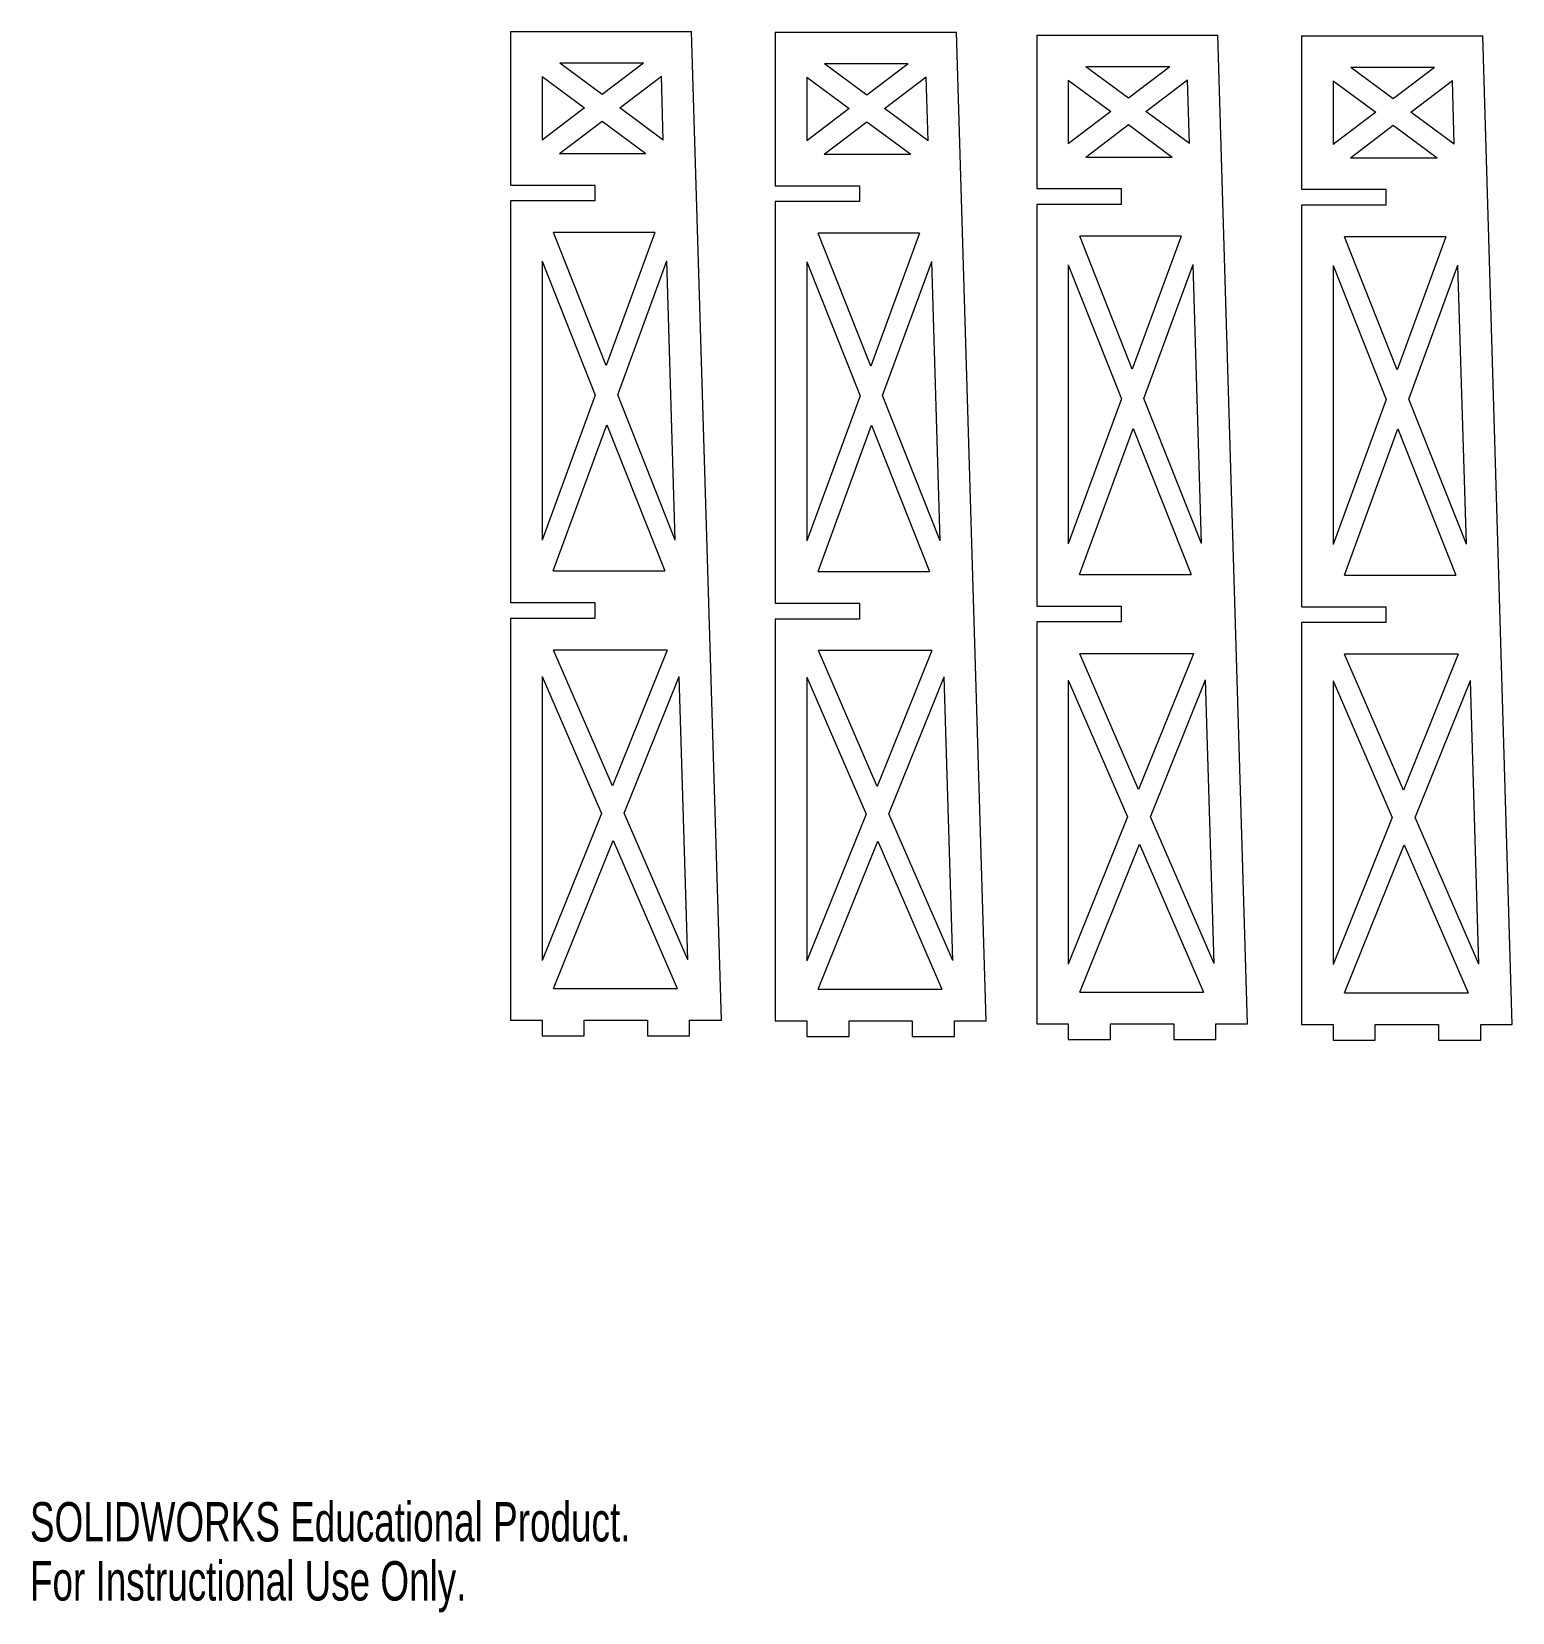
# Model space of a CAD drawing. Header units: inches. Extents: x 0 to 11.1, y 0 to 11.8.
import ezdxf

# ---------------------------------------------------------------- set-up
doc = ezdxf.new("R2010")
doc.units = ezdxf.units.IN
doc.header["$LTSCALE"] = 2
doc.header["$MEASUREMENT"] = 0
doc.styles.add('SLDTEXTSTYLE0', font='TXT', dxfattribs={"width": 0.7})

msp = doc.modelspace()

# ---------------------------------------------------------------- linework, layer by layer
at = {"color": 7, "linetype": 'Continuous', "lineweight": 15}
for p, q in [((3.587, 11.801), (4.94, 11.801)), ((3.587, 11.801), (3.587, 10.655)), ((5.162, 4.419), (4.94, 11.801)), ((5.564, 11.796), (6.917, 11.796)), ((5.564, 11.796), (5.564, 10.65)), ((7.138, 4.414), (6.917, 11.796)), ((7.516, 11.774), (8.869, 11.774)), ((7.516, 11.774), (7.516, 10.628)), ((9.091, 4.392), (8.869, 11.774)), ((9.493, 11.769), (10.846, 11.769)), ((9.493, 11.769), (9.493, 10.623)), ((11.067, 4.387), (10.846, 11.769)), ((3.823, 11.466), (4.141, 11.231)), ((3.823, 11.466), (3.823, 10.99)), ((4.581, 11.564), (3.955, 11.564)), ((4.272, 11.33), (3.955, 11.564)), ((4.581, 11.564), (4.272, 11.33)), ((4.403, 11.232), (4.714, 11.468)), ((4.728, 10.991), (4.714, 11.468)), ((5.8, 11.461), (6.117, 11.226)), ((5.8, 11.461), (5.8, 10.985)), ((6.557, 11.559), (5.932, 11.559)), ((6.248, 11.325), (5.932, 11.559)), ((6.557, 11.559), (6.248, 11.325)), ((6.38, 11.227), (6.691, 11.463)), ((6.705, 10.986), (6.691, 11.463)), ((8.51, 11.537), (7.884, 11.537)), ((8.201, 11.303), (7.884, 11.537)), ((8.51, 11.537), (8.201, 11.303)), ((10.486, 11.532), (9.861, 11.532)), ((10.177, 11.298), (9.861, 11.532)), ((10.486, 11.532), (10.177, 11.298)), ((7.752, 11.439), (8.07, 11.204)), ((7.752, 11.439), (7.752, 10.963)), ((8.332, 11.205), (8.643, 11.441)), ((8.657, 10.964), (8.643, 11.441)), ((9.729, 11.434), (10.047, 11.199)), ((9.729, 11.434), (9.729, 10.958)), ((10.309, 11.2), (10.62, 11.436)), ((10.634, 10.96), (10.62, 11.436)), ((4.141, 11.231), (3.823, 10.99)), ((4.728, 10.991), (4.403, 11.232)), ((6.117, 11.226), (5.8, 10.985)), ((6.705, 10.986), (6.38, 11.227)), ((3.953, 10.891), (4.273, 11.133)), ((4.273, 11.133), (4.599, 10.891)), ((5.93, 10.886), (6.249, 11.128)), ((6.249, 11.128), (6.576, 10.886)), ((8.07, 11.204), (7.752, 10.963)), ((7.882, 10.864), (8.202, 11.106)), ((8.202, 11.106), (8.528, 10.864)), ((8.657, 10.964), (8.332, 11.205)), ((10.047, 11.199), (9.729, 10.958)), ((9.859, 10.859), (10.178, 11.101)), ((10.178, 11.101), (10.505, 10.859)), ((10.634, 10.96), (10.309, 11.2)), ((3.953, 10.891), (4.599, 10.891)), ((5.93, 10.886), (6.576, 10.886)), ((7.882, 10.864), (8.528, 10.864)), ((9.859, 10.859), (10.505, 10.859)), ((3.587, 10.655), (4.217, 10.655)), ((4.217, 10.655), (4.217, 10.537)), ((5.564, 10.65), (6.194, 10.65)), ((6.194, 10.65), (6.194, 10.532)), ((7.516, 10.628), (8.146, 10.628)), ((8.146, 10.628), (8.146, 10.51)), ((3.587, 10.537), (3.587, 7.537)), ((4.217, 10.537), (3.587, 10.537)), ((5.564, 10.532), (5.564, 7.532)), ((6.194, 10.532), (5.564, 10.532)), ((7.516, 10.51), (7.516, 7.51)), ((8.146, 10.51), (7.516, 10.51)), ((9.493, 10.623), (10.123, 10.623)), ((10.123, 10.623), (10.123, 10.505)), ((9.493, 10.505), (9.493, 7.505)), ((10.123, 10.505), (9.493, 10.505)), ((4.665, 10.301), (3.908, 10.301)), ((4.301, 9.308), (3.908, 10.301)), ((4.665, 10.301), (4.301, 9.308)), ((6.642, 10.296), (5.884, 10.296)), ((6.278, 9.303), (5.884, 10.296)), ((6.642, 10.296), (6.278, 9.303)), ((8.594, 10.274), (7.837, 10.274)), ((8.23, 9.281), (7.837, 10.274)), ((8.594, 10.274), (8.23, 9.281)), ((10.571, 10.269), (9.814, 10.269)), ((10.207, 9.276), (9.814, 10.269)), ((10.571, 10.269), (10.207, 9.276)), ((3.823, 10.087), (4.22, 9.085)), ((3.823, 10.087), (3.823, 8.002)), ((4.388, 9.088), (4.755, 10.089)), ((4.818, 8.004), (4.755, 10.089)), ((5.8, 10.082), (6.197, 9.081)), ((5.8, 10.082), (5.8, 7.997)), ((6.365, 9.083), (6.732, 10.084)), ((6.795, 7.999), (6.732, 10.084)), ((7.752, 10.06), (8.149, 9.058)), ((7.752, 10.06), (7.752, 7.975)), ((8.317, 9.061), (8.684, 10.062)), ((8.747, 7.977), (8.684, 10.062)), ((9.729, 10.055), (10.126, 9.054)), ((9.729, 10.055), (9.729, 7.97)), ((10.294, 9.056), (10.661, 10.057)), ((10.724, 7.972), (10.661, 10.057)), ((4.22, 9.085), (3.823, 8.002)), ((4.818, 8.004), (4.388, 9.088)), ((6.197, 9.081), (5.8, 7.997)), ((6.795, 7.999), (6.365, 9.083)), ((8.149, 9.058), (7.752, 7.975)), ((8.747, 7.977), (8.317, 9.061)), ((10.126, 9.054), (9.729, 7.97)), ((10.724, 7.972), (10.294, 9.056)), ((3.907, 7.773), (4.307, 8.865)), ((4.307, 8.865), (4.74, 7.773)), ((5.884, 7.768), (6.284, 8.861)), ((6.284, 8.861), (6.717, 7.768)), ((7.836, 7.746), (8.236, 8.838)), ((8.236, 8.838), (8.669, 7.746)), ((9.813, 7.741), (10.213, 8.834)), ((10.213, 8.834), (10.646, 7.741)), ((3.907, 7.773), (4.74, 7.773)), ((5.884, 7.768), (6.717, 7.768)), ((7.836, 7.746), (8.669, 7.746)), ((9.813, 7.741), (10.646, 7.741)), ((3.587, 7.537), (4.217, 7.537)), ((4.217, 7.537), (4.217, 7.419)), ((5.564, 7.532), (6.194, 7.532)), ((6.194, 7.532), (6.194, 7.414)), ((7.516, 7.51), (8.146, 7.51)), ((8.146, 7.51), (8.146, 7.392)), ((9.493, 7.505), (10.123, 7.505)), ((10.123, 7.505), (10.123, 7.387)), ((3.587, 7.419), (3.587, 4.419)), ((4.217, 7.419), (3.587, 7.419)), ((5.564, 7.414), (5.564, 4.414)), ((6.194, 7.414), (5.564, 7.414)), ((7.516, 7.392), (7.516, 4.392)), ((8.146, 7.392), (7.516, 7.392)), ((9.493, 7.387), (9.493, 4.387)), ((10.123, 7.387), (9.493, 7.387)), ((4.758, 7.182), (3.909, 7.182)), ((4.348, 6.168), (3.909, 7.182)), ((4.758, 7.182), (4.348, 6.168)), ((6.734, 7.178), (5.886, 7.178)), ((6.325, 6.163), (5.886, 7.178)), ((6.734, 7.178), (6.325, 6.163)), ((8.687, 7.155), (7.838, 7.155)), ((8.277, 6.141), (7.838, 7.155)), ((8.687, 7.155), (8.277, 6.141)), ((10.663, 7.151), (9.815, 7.151)), ((10.254, 6.136), (9.815, 7.151)), ((10.663, 7.151), (10.254, 6.136)), ((3.823, 6.984), (4.266, 5.963)), ((3.823, 6.984), (3.823, 4.865)), ((4.436, 5.965), (4.848, 6.986)), ((4.912, 4.868), (4.848, 6.986)), ((5.8, 6.98), (6.242, 5.958)), ((5.8, 6.98), (5.8, 4.861)), ((6.413, 5.96), (6.825, 6.982)), ((6.889, 4.863), (6.825, 6.982)), ((7.752, 6.957), (8.195, 5.936)), ((7.752, 6.957), (7.752, 4.838)), ((8.365, 5.938), (8.777, 6.96)), ((8.841, 4.841), (8.777, 6.96)), ((9.729, 6.953), (10.171, 5.931)), ((9.729, 6.953), (9.729, 4.834)), ((10.342, 5.933), (10.754, 6.955)), ((10.818, 4.836), (10.754, 6.955)), ((4.266, 5.963), (3.823, 4.865)), ((4.912, 4.868), (4.436, 5.965)), ((6.242, 5.958), (5.8, 4.861)), ((6.889, 4.863), (6.413, 5.96)), ((8.195, 5.936), (7.752, 4.838)), ((8.841, 4.841), (8.365, 5.938)), ((10.171, 5.931), (9.729, 4.834)), ((10.818, 4.836), (10.342, 5.933)), ((3.908, 4.655), (4.354, 5.76)), ((4.354, 5.76), (4.832, 4.655)), ((5.885, 4.65), (6.33, 5.755)), ((6.33, 5.755), (6.809, 4.65)), ((7.837, 4.628), (8.283, 5.733)), ((8.283, 5.733), (8.761, 4.628)), ((9.814, 4.623), (10.259, 5.728)), ((10.259, 5.728), (10.738, 4.623)), ((3.908, 4.655), (4.832, 4.655)), ((5.885, 4.65), (6.809, 4.65)), ((7.837, 4.628), (8.761, 4.628)), ((9.814, 4.623), (10.738, 4.623)), ((3.587, 4.419), (3.823, 4.419)), ((3.823, 4.419), (3.823, 4.301)), ((4.138, 4.419), (4.61, 4.419)), ((4.138, 4.301), (4.138, 4.419)), ((4.61, 4.419), (4.61, 4.301)), ((4.925, 4.419), (5.162, 4.419)), ((4.925, 4.301), (4.925, 4.419)), ((5.564, 4.414), (5.8, 4.414)), ((5.8, 4.414), (5.8, 4.296)), ((6.115, 4.414), (6.587, 4.414)), ((6.115, 4.296), (6.115, 4.414)), ((6.587, 4.414), (6.587, 4.296)), ((6.902, 4.414), (7.138, 4.414)), ((6.902, 4.296), (6.902, 4.414)), ((7.516, 4.392), (7.752, 4.392)), ((7.752, 4.392), (7.752, 4.274)), ((8.067, 4.392), (8.54, 4.392)), ((8.067, 4.274), (8.067, 4.392)), ((8.54, 4.392), (8.54, 4.274)), ((8.854, 4.392), (9.091, 4.392)), ((8.854, 4.274), (8.854, 4.392)), ((9.493, 4.387), (9.729, 4.387)), ((9.729, 4.387), (9.729, 4.269)), ((10.044, 4.387), (10.516, 4.387)), ((10.044, 4.269), (10.044, 4.387)), ((10.516, 4.387), (10.516, 4.269)), ((10.831, 4.387), (11.067, 4.387)), ((10.831, 4.269), (10.831, 4.387)), ((3.823, 4.301), (4.138, 4.301)), ((4.61, 4.301), (4.925, 4.301)), ((5.8, 4.296), (6.115, 4.296)), ((6.587, 4.296), (6.902, 4.296)), ((7.752, 4.274), (8.067, 4.274)), ((8.54, 4.274), (8.854, 4.274)), ((9.729, 4.269), (10.044, 4.269)), ((10.516, 4.269), (10.831, 4.269))]:
    msp.add_line(p, q, dxfattribs=at)

# ---------------------------------------------------------------- texts
at = {"color": 7, "linetype": 'Continuous', "char_height": 0.2941, "attachment_point": 1, "style": 'SLDTEXTSTYLE0'}
for s, insert in [('SOLIDWORKS Educational Product.', (0, 0.82)), ('For Instructional Use Only.', (0, 0.379))]:
    msp.add_mtext(s, dxfattribs=dict(at, insert=insert))

doc.saveas('drawing.dxf')
